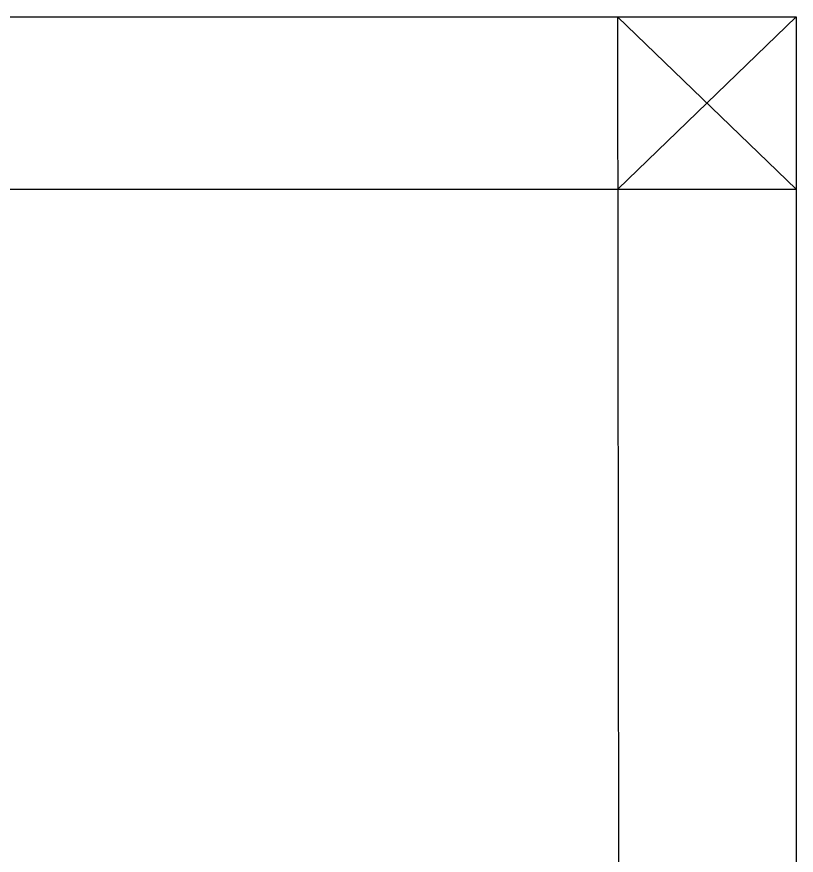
# Model space of a CAD drawing. Header units: millimetres. Extents: x 1251.1 to 1334.1, y 1577.6 to 1641.3.
# Drawn here: x 1310.09 to 1311.446, y 1618.993 to 1620.451 of the extents above; entities that cross this region are included whole.
import ezdxf

# ---------------------------------------------------------------- set-up
doc = ezdxf.new("R2010")
doc.units = ezdxf.units.MM
doc.linetypes.add('ACAD_ISO02W100', pattern=[15, 12, -3])
doc.layers.add('MURATURA', color=140, linetype='Continuous')

msp = doc.modelspace()

# ---------------------------------------------------------------- linework, layer by layer
at = {"layer": 'MURATURA'}
for p, q in [((1298.4456, 1620.4513), (1311.4456, 1620.4513)), ((1311.1348, 1620.4513), (1311.1388, 1616.6778)), ((1311.4456, 1620.4513), (1311.4456, 1610.4513)), ((1306.9405, 1620.1513), (1311.4456, 1620.1513))]:
    msp.add_line(p, q, dxfattribs=at)
at = {"layer": 'MURATURA', "linetype": 'ACAD_ISO02W100'}
for p, q in [((1311.4456, 1620.1513), (1311.1348, 1620.4513)), ((1311.4456, 1620.4513), (1311.1351, 1620.1513))]:
    msp.add_line(p, q, dxfattribs=at)

doc.saveas('drawing.dxf')
